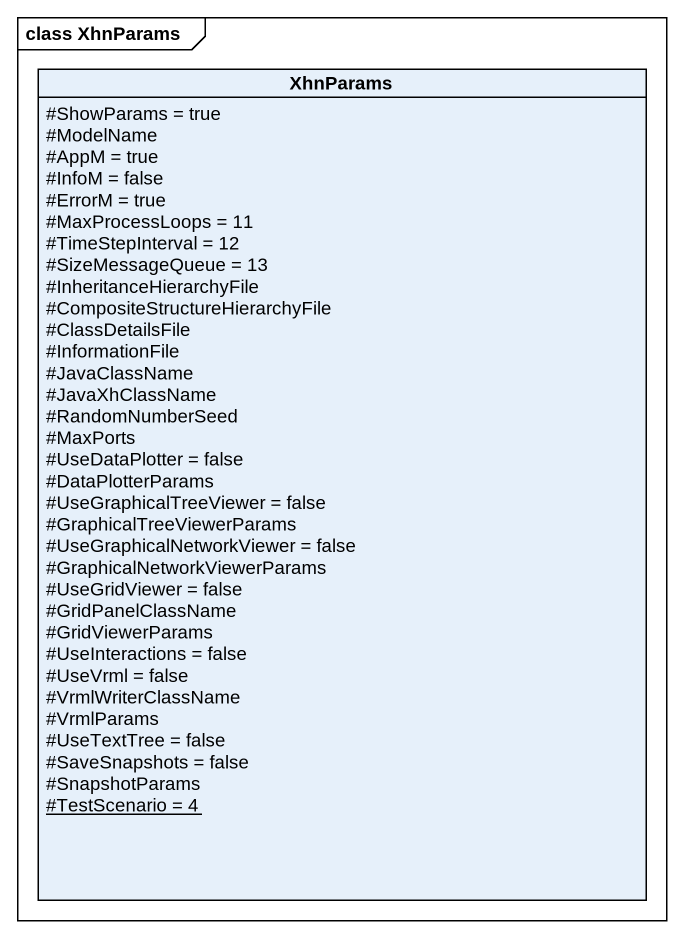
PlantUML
@startuml
mainframe class XhnParams
hide circle
hide empty members
skinparam classAttributeIconSize 0
class XhnParams {
  #ShowParams = true
  #ModelName
  #AppM = true
  #InfoM = false
  #ErrorM = true
  #MaxProcessLoops = 11
  #TimeStepInterval = 12
  #SizeMessageQueue = 13
  #InheritanceHierarchyFile
  #CompositeStructureHierarchyFile
  #ClassDetailsFile
  #InformationFile
  #JavaClassName
  #JavaXhClassName
  #RandomNumberSeed
  #MaxPorts
  #UseDataPlotter = false
  #DataPlotterParams
  #UseGraphicalTreeViewer = false
  #GraphicalTreeViewerParams
  #UseGraphicalNetworkViewer = false
  #GraphicalNetworkViewerParams
  #UseGridViewer = false
  #GridPanelClassName
  #GridViewerParams
  #UseInteractions = false
  #UseVrml = false
  #VrmlWriterClassName
  #VrmlParams
  #UseTextTree = false
  #SaveSnapshots = false
  #SnapshotParams
  {static} #TestScenario = 4
}
@enduml
